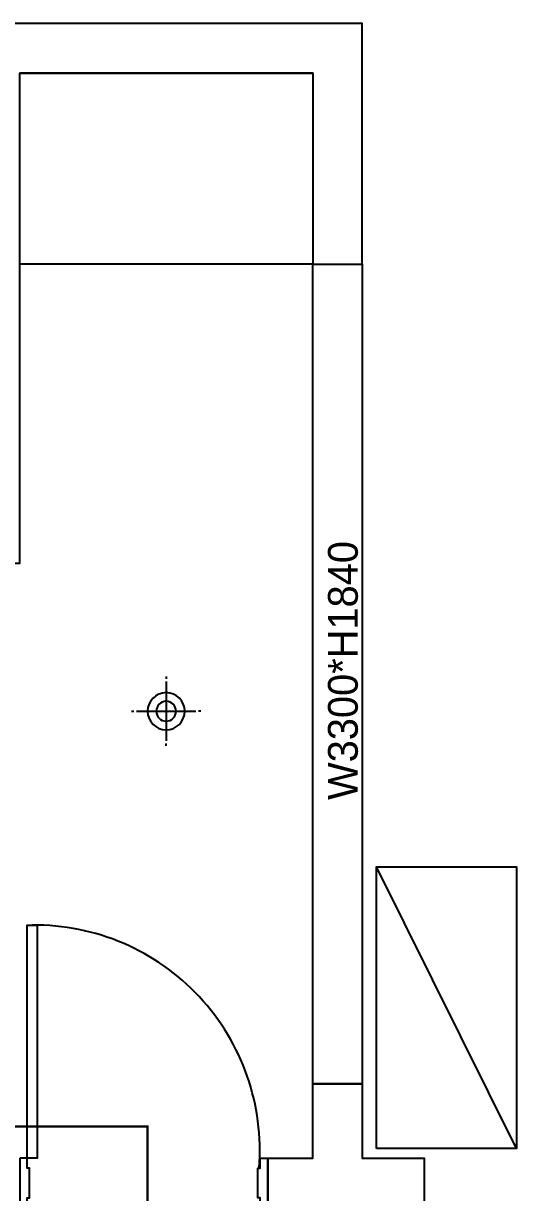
# Model space of a CAD drawing. Header units: millimetres. Extents: x -7413 to 64677, y 6112 to 38711.
# Drawn here: x 54915 to 56903, y 15878 to 20592 of the extents above; entities that cross this region are included whole.
import ezdxf
from ezdxf.enums import TextEntityAlignment as Align

# ---------------------------------------------------------------- set-up
doc = ezdxf.new("R2010")
doc.units = ezdxf.units.MM
doc.header["$LTSCALE"] = 100
doc.linetypes.add('HID', pattern=[2.3, 1.5, -0.8])
for name, color, linetype in [('0-ELC TEXT', 7, 'Continuous'), ('06-LIGHT', 4, 'Continuous'), ('CEIL-DOOR', 6, 'Continuous'), ('CO-DO-FR', 7, 'Continuous'), ('CO-DOOR', 8, 'Continuous'), ('HAT', 5, 'Continuous'), ('RC-LIGHT', 7, 'Continuous'), ('U-LANP', 6, 'Continuous'), ('가구', 6, 'Continuous'), ('내부벽체선', 3, 'Continuous'), ('외곽선', 2, 'Continuous'), ('외부벽체선', 2, 'Continuous'), ('창호', 4, 'Continuous'), ('치수선', 1, 'Continuous')]:
    doc.layers.add(name, color=color, linetype=linetype)
doc.styles.get("Standard").update_dxf_attribs({"font": 'arial.ttf'})
doc.styles.add('차영규', font='')
doc.styles.get('차영규').set_extended_font_data('ChosunilboNM')

# ---------------------------------------------------------------- blocks, each defined once
blk = doc.blocks.new('평면도')
at = {"layer": 'CO-DO-FR'}
for points in [[(17860.1, 11202.9), (17660.1, 11202.9), (17660.1, 11172.9), (17700.1, 11172.9), (17700.1, 11162.9), (17820.1, 11162.9), (17820.1, 11172.9), (17860.1, 11172.9), (17860.1, 11202.9)], [(17860.1, 10202.9), (17660.1, 10202.9), (17660.1, 10232.9), (17700.1, 10232.9), (17700.1, 10242.9), (17820.1, 10242.9), (17820.1, 10232.9), (17860.1, 10232.9), (17860.1, 10202.9)]]:
    blk.add_lwpolyline(points, close=True, dxfattribs=at)
at = {"layer": 'CO-DOOR'}
blk.add_lwpolyline([(18800.1, 11132.9), (17860.1, 11132.9), (17860.1, 11172.9), (18800.1, 11172.9)], close=True, dxfattribs=at)
blk.add_arc((17892.3, 11142.9), 907.9, 265.4398, 0.6311, dxfattribs=at)
at = {"layer": '외곽선'}
for points in [[(21465.1, 10021.9), (21465.1, 9821.9), (22436.1, 9821.9), (22436.1, 15178.9), (22236.1, 15178.9), (22236.1, 14978.9), (21521.1, 14978.9), (21521.1, 14778.9), (22236.1, 14778.9), (22236.1, 11402.9), (20260.1, 11402.9), (20260.1, 11202.9), (22236.1, 11202.9), (22236.1, 10021.9), (21465.1, 10021.9)], [(17317.1, 9771.9), (17660.1, 9771.9), (17660.1, 10202.9), (17860.1, 10202.9), (17860.1, 10021.9), (18160.1, 10021.9), (18160.1, 9821.9), (17860.1, 9821.9), (17860.1, 9571.9), (17317.1, 9571.9), (17317.1, 9771.9)]]:
    blk.add_lwpolyline(points, dxfattribs=at)
at = {"layer": '외부벽체선'}
blk.add_line((17860.1, 10202.9), (17660.1, 10202.9), dxfattribs=at)
at = {"layer": '창호'}
blk.add_lwpolyline([(18160.1, 10021.9), (21465.1, 10021.9), (21465.1, 9821.9), (18160.1, 9821.9)], close=True, dxfattribs=at)
at = {"layer": '0-ELC TEXT', "style": '차영규'}
blk.add_text('W3300*H1840', height=120, dxfattribs=at).set_placement((19827, 9840.1), align=Align.CENTER)
blk = doc.blocks.new('천정도')
at = {"layer": '가구', "color": 251}
for p, q in [((82243.6, 20268.9), (83424.6, 20268.9)), ((83424.6, 20268.9), (83424.6, 19497.9)), ((83424.6, 19497.9), (82243.6, 19497.9))]:
    blk.add_line(p, q, dxfattribs=at)
at = {"layer": '치수선', "rotation": 90}
blk.add_blockref('평면도', (93446.5, -1967.3), dxfattribs=at)
blk = doc.blocks.new('매입등')
at = {"layer": 'HAT', "color": 1}
for p, q in [((0, 140), (0, 130)), ((0, 120), (0, -120)), ((-140, 0), (-130, 0)), ((120, 0), (-120, 0)), ((140, 0), (130, 0)), ((-140, 0), (-130, 0)), ((0, -140), (0, -130))]:
    blk.add_line(p, q, dxfattribs=at)
blk.add_circle((0, 0), 40, dxfattribs=at)
at = {"layer": 'U-LANP'}
blk.add_circle((0, 0), 75, dxfattribs=at)
blk = doc.blocks.new('A$C59950440')
at = {"layer": 'CEIL-DOOR'}
blk.add_blockref('매입등', (140, 140), dxfattribs=at)

msp = doc.modelspace()

# ---------------------------------------------------------------- linework, layer by layer
at = {"layer": '06-LIGHT', "color": 10, "linetype": 'HID', "const_width": 10}
msp.add_lwpolyline([(55416, 13533.1), (55416, 16144.3), (54150.5, 16144.3), (54150.5, 18450.8), (49325.8, 18450.8), (49325.8, 17862.6), (44798, 17862.6), (44798, 13707.9), (45137.6, 13707.9), (45137.6, 12926)], dxfattribs=at)
at = {"layer": '치수선'}
msp.add_line((56903.5, 16055.7), (56338.9, 17191.2), dxfattribs=at)
msp.add_lwpolyline([(56338.9, 16055.7), (56338.9, 17191.2), (56903.5, 17191.2), (56903.5, 16055.7)], close=True, dxfattribs=at)

# ---------------------------------------------------------------- block references
at = {"layer": 'RC-LIGHT', "xscale": -1}
msp.add_blockref('A$C59950440', (55631, 17678.6), dxfattribs=at)
at = {"layer": '내부벽체선'}
msp.add_blockref('천정도', (-27343.1, 123.2), dxfattribs=at)

# ---------------------------------------------------------------- texts
at = {"layer": '치수선'}
msp.add_text('실외기', height=0.2, rotation=90, dxfattribs=at).set_placement((56754.2, 16154.3))

doc.saveas('drawing.dxf')
